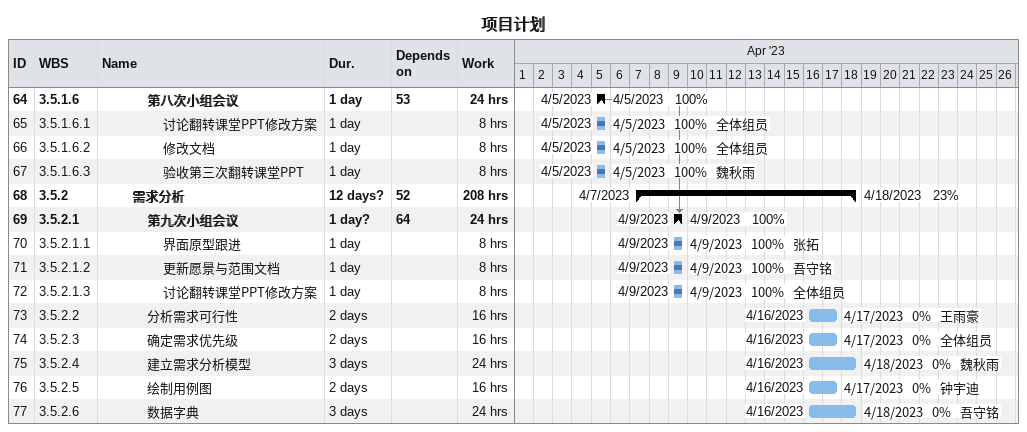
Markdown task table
项目计划

| ID | WBS | Task | Duration | Start | Finish | Predecessors | Resources | % complete | Work (h) |
|---|---|---|---|---|---|---|---|---|---|
| 64 | 3.5.1.6 | **第八次小组会议** | 1d | 2023-04-05 | 2023-04-05 | 53 |  | 100 | 24 |
| 65 | 3.5.1.6.1 | 讨论翻转课堂PPT修改方案 | 1d | 2023-04-05 | 2023-04-05 |  | 全体组员 | 100 | 8 |
| 66 | 3.5.1.6.2 | 修改文档 | 1d | 2023-04-05 | 2023-04-05 |  | 全体组员 | 100 | 8 |
| 67 | 3.5.1.6.3 | 验收第三次翻转课堂PPT | 1d | 2023-04-05 | 2023-04-05 |  | 魏秋雨 | 100 | 8 |
| 68 | 3.5.2 | **需求分析** | 12d? | 2023-04-07 | 2023-04-18 | 52 |  | 23 | 208 |
| 69 | 3.5.2.1 | **第九次小组会议** | 1d? | 2023-04-09 | 2023-04-09 | 64 |  | 100 | 24 |
| 70 | 3.5.2.1.1 | 界面原型跟进 | 1d | 2023-04-09 | 2023-04-09 |  | 张拓 | 100 | 8 |
| 71 | 3.5.2.1.2 | 更新愿景与范围文档 | 1d | 2023-04-09 | 2023-04-09 |  | 吾守铭 | 100 | 8 |
| 72 | 3.5.2.1.3 | 讨论翻转课堂PPT修改方案 | 1d | 2023-04-09 | 2023-04-09 |  | 全体组员 | 100 | 8 |
| 73 | 3.5.2.2 | 分析需求可行性 | 2d | 2023-04-16 | 2023-04-17 |  | 王雨豪 | 0 | 16 |
| 74 | 3.5.2.3 | 确定需求优先级 | 2d | 2023-04-16 | 2023-04-17 |  | 全体组员 | 0 | 16 |
| 75 | 3.5.2.4 | 建立需求分析模型 | 3d | 2023-04-16 | 2023-04-18 |  | 魏秋雨 | 0 | 24 |
| 76 | 3.5.2.5 | 绘制用例图 | 2d | 2023-04-16 | 2023-04-17 |  | 钟宇迪 | 0 | 16 |
| 77 | 3.5.2.6 | 数据字典 | 3d | 2023-04-16 | 2023-04-18 |  | 吾守铭 | 0 | 24 |
